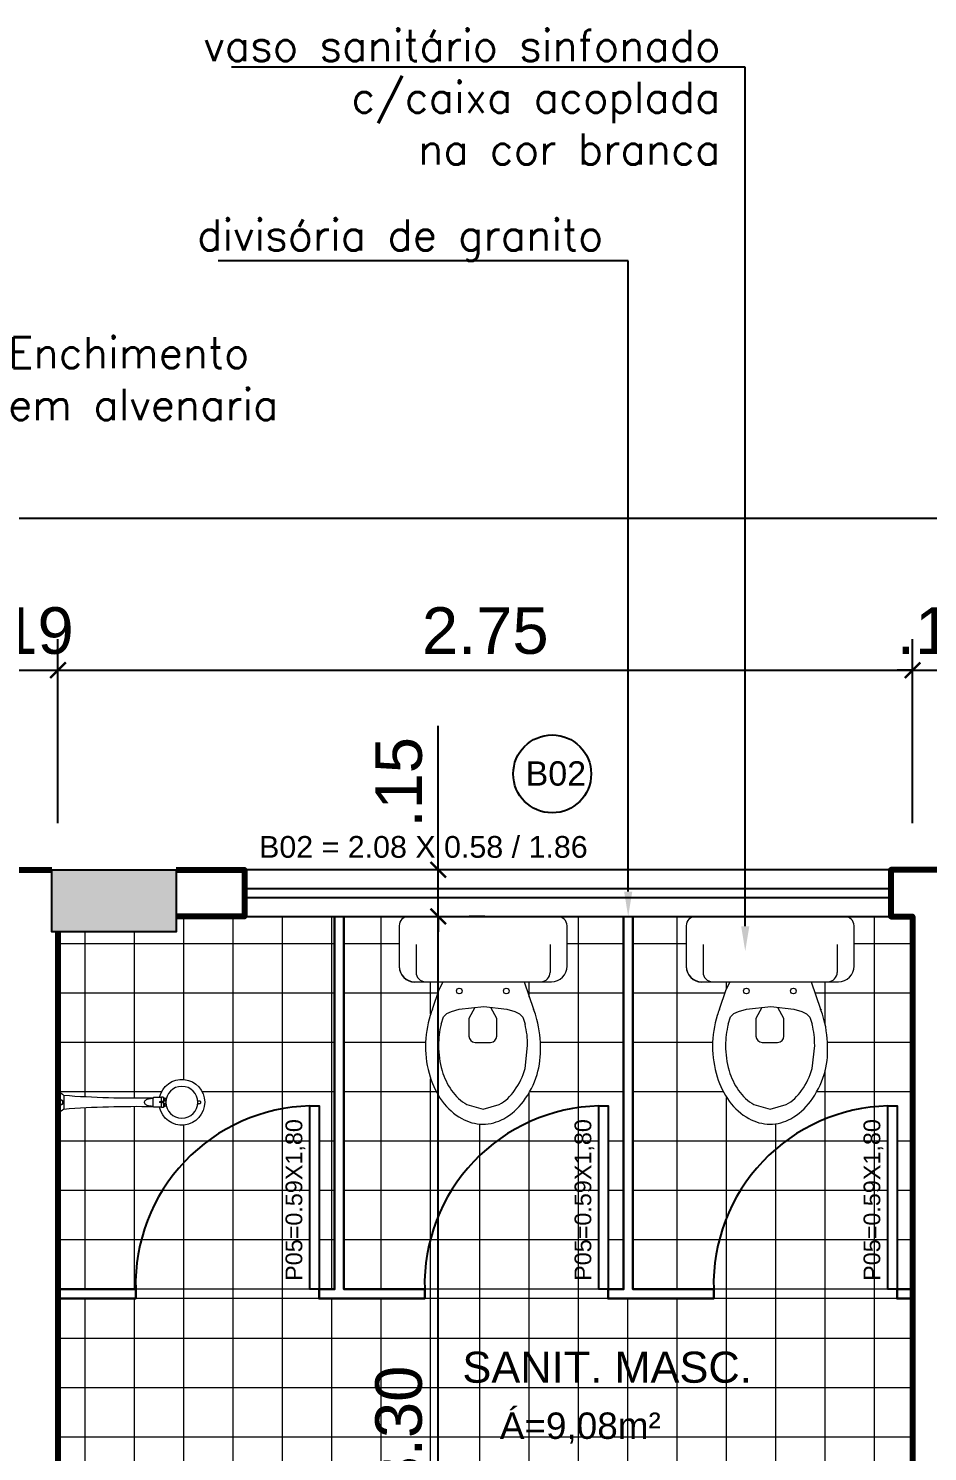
# Model space of a CAD drawing. Header units: metres. Extents: x -15851 to -15710, y 6781 to 6850.
# Drawn here: x -15802.952 to -15800.058, y 6804.295 to 6808.876 of the extents above; entities that cross this region are included whole.
import ezdxf
from ezdxf import colors
from ezdxf.entities.mleader import LeaderData, LeaderLine
from ezdxf.math import Vec2, Vec3

# ---------------------------------------------------------------- set-up
doc = ezdxf.new("R2010")
doc.units = ezdxf.units.M
for name, color, linetype in [('ARCO', 1, 'Continuous'), ('ESQUADRIAS', 2, 'Continuous'), ('pilares', 253, 'Continuous'), ('TEXTO', 7, 'Continuous'), ('Texto Esquadrias', 7, 'Continuous')]:
    doc.layers.add(name, color=color, linetype=linetype)
for name, color, linetype, lineweight in [('cota', 18, 'Continuous', 9), ('hachura interna', 49, 'Continuous', 9), ('Linha 1', 1, 'Continuous', 13), ('linha2', 2, 'Continuous', 20), ('linha3', 3, 'Continuous', 30), ('parede', 8, 'Continuous', 80), ('PISO', 8, 'Continuous', 13)]:
    doc.layers.add(name, color=color, linetype=linetype, lineweight=lineweight)
doc.styles.add('AMBI', font='arial.ttf')
doc.styles.add('arial', font='arial.ttf')
doc.styles.add('romans', font='romans.shx')
doc.dimstyles.new('1-50', dxfattribs={"dimtxt": 0.15, "dimasz": 0.05, "dimexe": 0.1, "dimexo": 0.15, "dimgap": 0.05, "dimtad": 1, "dimzin": 4, "dimdsep": 46, "dimtxsty": 'arial', "dimblk": 'ARCHTICK', "dimcen": 0, "dimdle": 0.08, "dimclrd": 256, "dimclre": 256, "dimclrt": 256, "dimadec": 1, "dimazin": 0, "dimtfac": 1, "dimtix": 1, "dimtmove": 0, "dimatfit": 0, "dimldrblk": 'ARCHTICK', "dimfxl": 1, "dimtolj": 1, "dimarcsym": 0})

# ---------------------------------------------------------------- blocks, each defined once
blk = doc.blocks.new('vaso06')
at = {"linetype": 'Continuous'}
for p, q in [((6.38, 24.29), (6.38, 11.29)), ((57.38, 27.29), (9.38, 27.29)), ((60.38, 11.29), (60.38, 24.29)), ((11.79, 18.21), (11.79, 9.29)), ((54.96, 18.21), (54.96, 9.29)), ((11.38, 6.29), (55.38, 6.29)), ((30.7, -2.03), (28.79, -5.57)), ((37.79, -5.57), (35.84, -2.03)), ((28.79, -5.57), (28.8, -11.27)), ((37.79, -11.27), (37.79, -5.57)), ((30.8, -13.27), (35.79, -13.27))]:
    blk.add_line(p, q, dxfattribs=at)
for points in [[(17.06, -2.57), (19.26, 3.75), (20.56, 6.22), (46.56, 6.22), (49.63, -2.57), (49.76, -2.92)], [(19.88, -7.34), (20.64, -5.03), (21.73, -3.92), (23.19, -3.27), (25.73, -2.57), (33.64, -1.72), (41.03, -2.57), (43.57, -3.33), (45.11, -4.1), (46.12, -5.18), (46.88, -7.34)]]:
    blk.add_lwpolyline(points, dxfattribs=at)
for points in [[(17.06, -2.57, 0.020611), (16.35, -4.58, 0.074253), (14.85, -14.47, 0.074253), (16.32, -24.37, 0.084945), (20.24, -32.2, 0.106299), (26.53, -37.78, 0.128642), (33.29, -39.57, 0.128642)], [(33.29, -39.57, 0.128642), (40.06, -37.81, 0.106299), (46.37, -32.25, 0.084945), (50.73, -23.62, 0.089952), (51.82, -14.54, 0.074253), (50.36, -4.64, 0.021192), (49.63, -2.57, 0.106299)], [(19.88, -7.34, 0.060521), (19.03, -14.29, 0.070874), (20.19, -22.38, 0.082468), (23.24, -28.73, 0.106817), (28.18, -33.29), (33.38, -34.71)], [(33.38, -34.71), (38.58, -33.29, 0.106817), (43.52, -28.73, 0.082468), (46.89, -21.7), (47.72, -14.29, 0.060521), (46.88, -7.34, 0.04535)]]:
    blk.add_lwpolyline(points, format="xyb", dxfattribs=at)
for centre in [(25.73, 3.29), (40.85, 3.29)]:
    blk.add_circle(centre, 0.912, dxfattribs=at)
for centre, radius, start, end in [((9.38, 24.29), 3, 90, 180), ((57.38, 24.29), 3, 0, 90), ((11.38, 11.29), 5, 180, 270), ((11.38, 11.15), 5, 180, 270), ((14.79, 9.29), 3, 180, 270), ((51.96, 9.29), 3, 270, 0), ((55.38, 11.29), 5, 270, 0), ((30.8, -11.27), 2, 180.0369, 270), ((35.79, -11.27), 2, 270, 0)]:
    blk.add_arc(centre, radius, start, end, dxfattribs=at)
blk = doc.blocks.new('LKASJDÇ')
for p, q in [((-16165.336, 7047.456), (-16165.499, 7047.456)), ((-16165.471, 7047.409), (-16165.362, 7047.409)), ((-16165.383, 7046.68), (-16165.451, 7046.68)), ((-16165.42, 7046.612), (-16165.456, 7046.612)), ((-16165.452, 7046.594), (-16165.433, 7046.594)), ((-16165.447, 7046.585), (-16165.433, 7046.585)), ((-16165.433, 7046.596), (-16165.401, 7046.596)), ((-16165.433, 7046.575), (-16165.433, 7046.596)), ((-16165.427, 7046.575), (-16165.427, 7046.596)), ((-16165.42, 7046.596), (-16165.42, 7046.626)), ((-16165.42, 7046.626), (-16165.414, 7046.626)), ((-16165.414, 7046.596), (-16165.414, 7046.626)), ((-16165.378, 7046.612), (-16165.414, 7046.612)), ((-16165.407, 7046.575), (-16165.407, 7046.596)), ((-16165.407, 7046.575), (-16165.407, 7046.596)), ((-16165.401, 7046.575), (-16165.401, 7046.596)), ((-16165.401, 7046.594), (-16165.381, 7046.594)), ((-16165.401, 7046.585), (-16165.386, 7046.585))]:
    blk.add_line(p, q)
for points in [[(-16165.447, 7046.572), (-16165.447, 7046.585), (-16165.45, 7046.585), (-16165.452, 7046.587), (-16165.452, 7046.587), (-16165.452, 7046.594), (-16165.457, 7046.594), (-16165.459, 7046.596), (-16165.459, 7046.596), (-16165.459, 7046.61), (-16165.457, 7046.612), (-16165.457, 7046.612), (-16165.456, 7046.612), (-16165.456, 7046.675), (-16165.451, 7046.68), (-16165.451, 7046.68), (-16165.451, 7046.68)], [(-16165.383, 7046.68), (-16165.383, 7046.683), (-16165.383, 7046.686), (-16165.383, 7046.69), (-16165.383, 7046.693), (-16165.384, 7046.696), (-16165.384, 7046.7), (-16165.385, 7046.704), (-16165.385, 7046.708), (-16165.386, 7046.712), (-16165.388, 7046.717), (-16165.389, 7046.722), (-16165.392, 7046.727), (-16165.394, 7046.732), (-16165.398, 7046.738), (-16165.402, 7046.743), (-16165.408, 7046.747), (-16165.414, 7046.749), (-16165.42, 7046.749), (-16165.426, 7046.747), (-16165.431, 7046.743), (-16165.435, 7046.738), (-16165.439, 7046.732), (-16165.442, 7046.727), (-16165.444, 7046.722), (-16165.445, 7046.717), (-16165.447, 7046.712), (-16165.448, 7046.708), (-16165.449, 7046.704), (-16165.449, 7046.7), (-16165.45, 7046.696), (-16165.45, 7046.693), (-16165.45, 7046.69), (-16165.45, 7046.686), (-16165.451, 7046.683), (-16165.451, 7046.68)], [(-16165.386, 7046.572), (-16165.386, 7046.585), (-16165.383, 7046.585), (-16165.381, 7046.587), (-16165.381, 7046.587), (-16165.381, 7046.594), (-16165.376, 7046.594), (-16165.374, 7046.596), (-16165.374, 7046.596), (-16165.374, 7046.61), (-16165.376, 7046.612), (-16165.376, 7046.612), (-16165.378, 7046.612), (-16165.378, 7046.675), (-16165.383, 7046.68), (-16165.383, 7046.68)], [(-16165.432, 7046.316), (-16165.428, 7046.31), (-16165.428, 7046.31)], [(-16165.401, 7046.316), (-16165.405, 7046.31), (-16165.405, 7046.31)], [(-16165.428, 7046.31), (-16165.428, 7046.299), (-16165.423, 7046.293), (-16165.423, 7046.293), (-16165.411, 7046.293), (-16165.405, 7046.299), (-16165.405, 7046.299), (-16165.405, 7046.31)]]:
    blk.add_lwpolyline(points)
for centre, radius in [((-16165.417, 7047.432), 0.02), ((-16165.417, 7047.432), 0.0163), ((-16165.417, 7046.445), 0.13)]:
    blk.add_circle(centre, radius)
for centre, radius, start, end in [((-16165.441, 7047.458), 0.0574, 181.995, 238.143), ((-16173.134, 7046.83), 7.684, 358.882, 4.3179), ((-16157.7, 7046.83), 7.684, 175.682, 181.118), ((-16165.393, 7047.458), 0.0574, 301.857, 358.005), ((-16165.417, 7046.445), 0.187, 102.115, 77.8852)]:
    blk.add_arc(centre, radius, start, end)
blk = doc.blocks.new('_ArchTick')
at = {"color": 0, "linetype": 'ByBlock', "const_width": 0.15}
blk.add_lwpolyline([(-0.5, -0.5), (0.5, 0.5)], dxfattribs=at)
blk = doc.blocks.new('*D57')
at = {"layer": 'cota', "lineweight": -2, "transparency": 16777216}
for p, q in [((-15803.0466, 6806.3175), (-15803.0466, 6806.9103)), ((-15802.8566, 6806.3175), (-15802.8566, 6806.9103)), ((-15803.0466, 6806.8103), (-15803.0966, 6806.8103)), ((-15803.0466, 6806.8103), (-15802.8566, 6806.8103)), ((-15802.8566, 6806.8103), (-15802.8066, 6806.8103))]:
    blk.add_line(p, q, dxfattribs=at)
at = {"layer": 'Defpoints', "color": 0, "transparency": 16777216}
for p in [(-15802.8566, 6806.8103), (-15803.0466, 6806.1675), (-15802.8566, 6806.1675)]:
    blk.add_point(p, dxfattribs=at)
at = {"layer": 'cota', "lineweight": -2, "transparency": 16777216, "xscale": 0.05, "yscale": 0.05, "zscale": 0.05}
blk.add_blockref('_ArchTick', (-15803.0466, 6806.8103), dxfattribs=at)
at = {"layer": 'cota', "lineweight": -2, "transparency": 16777216, "xscale": 0.05, "yscale": 0.05, "zscale": 0.05, "rotation": 180}
blk.add_blockref('_ArchTick', (-15802.8566, 6806.8103), dxfattribs=at)
at = {"layer": 'cota', "transparency": 16777216, "insert": (-15802.9516, 6806.9368), "char_height": 0.15, "attachment_point": 5, "style": 'arial'}
blk.add_mtext('\\A1;.19', dxfattribs=at)
blk = doc.blocks.new('*D58')
at = {"layer": 'cota', "lineweight": -2, "transparency": 16777216}
for p, q in [((-15802.8566, 6806.3175), (-15802.8566, 6806.9103)), ((-15800.1066, 6806.3175), (-15800.1066, 6806.9103)), ((-15802.9366, 6806.8103), (-15800.0266, 6806.8103))]:
    blk.add_line(p, q, dxfattribs=at)
at = {"layer": 'Defpoints', "color": 0, "transparency": 16777216}
for p in [(-15800.1066, 6806.8103), (-15802.8566, 6806.1675), (-15800.1066, 6806.1675)]:
    blk.add_point(p, dxfattribs=at)
at = {"layer": 'cota', "lineweight": -2, "transparency": 16777216, "xscale": 0.05, "yscale": 0.05, "zscale": 0.05, "rotation": 180}
blk.add_blockref('_ArchTick', (-15802.8566, 6806.8103), dxfattribs=at)
at = {"layer": 'cota', "lineweight": -2, "transparency": 16777216, "xscale": 0.05, "yscale": 0.05, "zscale": 0.05}
blk.add_blockref('_ArchTick', (-15800.1066, 6806.8103), dxfattribs=at)
at = {"layer": 'cota', "transparency": 16777216, "insert": (-15801.4816, 6806.9368), "char_height": 0.15, "attachment_point": 5, "style": 'arial'}
blk.add_mtext('\\A1;2.75', dxfattribs=at)
blk = doc.blocks.new('*D59')
at = {"layer": 'cota', "lineweight": -2, "transparency": 16777216}
for p, q in [((-15800.1066, 6806.3175), (-15800.1066, 6806.9103)), ((-15799.9166, 6806.3175), (-15799.9166, 6806.9103)), ((-15800.1066, 6806.8103), (-15800.1566, 6806.8103)), ((-15800.1066, 6806.8103), (-15799.9166, 6806.8103)), ((-15799.9166, 6806.8103), (-15799.8666, 6806.8103))]:
    blk.add_line(p, q, dxfattribs=at)
at = {"layer": 'Defpoints', "color": 0, "transparency": 16777216}
for p in [(-15799.9166, 6806.8103), (-15800.1066, 6806.1675), (-15799.9166, 6806.1675)]:
    blk.add_point(p, dxfattribs=at)
at = {"layer": 'cota', "lineweight": -2, "transparency": 16777216, "xscale": 0.05, "yscale": 0.05, "zscale": 0.05}
blk.add_blockref('_ArchTick', (-15800.1066, 6806.8103), dxfattribs=at)
at = {"layer": 'cota', "lineweight": -2, "transparency": 16777216, "xscale": 0.05, "yscale": 0.05, "zscale": 0.05, "rotation": 180}
blk.add_blockref('_ArchTick', (-15799.9166, 6806.8103), dxfattribs=at)
at = {"layer": 'cota', "transparency": 16777216, "insert": (-15800.0116, 6806.9368), "char_height": 0.15, "attachment_point": 5, "style": 'arial'}
blk.add_mtext('\\A1;.19', dxfattribs=at)
blk = doc.blocks.new('*D63')
at = {"layer": 'cota', "lineweight": -2, "transparency": 16777216}
for p, q in [((-15817.1466, 6806.3175), (-15817.1466, 6807.3999)), ((-15792.9866, 6806.3175), (-15792.9866, 6807.3999)), ((-15817.2266, 6807.2999), (-15792.9066, 6807.2999))]:
    blk.add_line(p, q, dxfattribs=at)
at = {"layer": 'Defpoints', "color": 0, "transparency": 16777216}
for p in [(-15792.9866, 6807.2999), (-15817.1466, 6806.1675), (-15792.9866, 6806.1675)]:
    blk.add_point(p, dxfattribs=at)
at = {"layer": 'cota', "lineweight": -2, "transparency": 16777216, "xscale": 0.05, "yscale": 0.05, "zscale": 0.05, "rotation": 180}
blk.add_blockref('_ArchTick', (-15817.1466, 6807.2999), dxfattribs=at)
at = {"layer": 'cota', "lineweight": -2, "transparency": 16777216, "xscale": 0.05, "yscale": 0.05, "zscale": 0.05}
blk.add_blockref('_ArchTick', (-15792.9866, 6807.2999), dxfattribs=at)
at = {"layer": 'cota', "transparency": 16777216, "insert": (-15805.0666, 6807.4265), "char_height": 0.15, "attachment_point": 5, "style": 'arial'}
blk.add_mtext('\\A1;24.16', dxfattribs=at)
blk = doc.blocks.new('*D122')
at = {"layer": 'cota', "lineweight": -2, "transparency": 16777216}
for p, q in [((-15801.6329, 6802.6375), (-15801.6329, 6806.0975)), ((-15801.7829, 6806.0175), (-15801.7329, 6806.0175)), ((-15801.7829, 6802.7175), (-15801.7329, 6802.7175))]:
    blk.add_line(p, q, dxfattribs=at)
at = {"layer": 'Defpoints', "color": 0, "transparency": 16777216}
for p in [(-15801.6329, 6806.0175), (-15801.6329, 6806.0175), (-15801.6329, 6802.7175)]:
    blk.add_point(p, dxfattribs=at)
at = {"layer": 'cota', "lineweight": -2, "transparency": 16777216, "xscale": 0.05, "yscale": 0.05, "zscale": 0.05}
for p, rotation in [((-15801.6329, 6806.0175), 90), ((-15801.6329, 6802.7175), 270)]:
    blk.add_blockref('_ArchTick', p, dxfattribs=dict(at, rotation=rotation))
at = {"layer": 'cota', "transparency": 16777216, "insert": (-15801.7596, 6804.3675), "char_height": 0.15, "attachment_point": 5, "rotation": 90, "style": 'arial'}
blk.add_mtext('\\A1;3.30', dxfattribs=at)
blk = doc.blocks.new('*D123')
at = {"layer": 'cota', "lineweight": -2, "transparency": 16777216}
for p, q in [((-15801.6329, 6806.1675), (-15801.6329, 6806.6314)), ((-15801.6329, 6806.0175), (-15801.6329, 6806.1675)), ((-15801.4829, 6806.1675), (-15801.5329, 6806.1675)), ((-15801.6329, 6806.0175), (-15801.6329, 6805.9675)), ((-15801.4829, 6806.0175), (-15801.5329, 6806.0175))]:
    blk.add_line(p, q, dxfattribs=at)
at = {"layer": 'Defpoints', "color": 0, "transparency": 16777216}
for p in [(-15801.6329, 6806.1675), (-15801.6329, 6806.1675), (-15801.6329, 6806.0175)]:
    blk.add_point(p, dxfattribs=at)
at = {"layer": 'cota', "lineweight": -2, "transparency": 16777216, "xscale": 0.05, "yscale": 0.05, "zscale": 0.05}
for p, rotation in [((-15801.6329, 6806.1675), 270), ((-15801.6329, 6806.0175), 90)]:
    blk.add_blockref('_ArchTick', p, dxfattribs=dict(at, rotation=rotation))
at = {"layer": 'cota', "transparency": 16777216, "insert": (-15801.7595, 6806.4494), "char_height": 0.15, "attachment_point": 5, "rotation": 90, "style": 'arial'}
blk.add_mtext('\\A1;.15', dxfattribs=at)

msp = doc.modelspace()

# ---------------------------------------------------------------- hatches: boundary and pattern name
at = {"layer": 'hachura interna'}
h = msp.add_hatch(dxfattribs=at)
h.set_pattern_fill('NET', color=256, scale=0.05)
h.paths.add_polyline_path([(-15800.1066, 6804.7875), (-15800.1566, 6804.7875), (-15800.7466, 6804.7875), (-15801.0866, 6804.7875), (-15801.6766, 6804.7875), (-15802.0166, 6804.7875), (-15802.6066, 6804.7875), (-15802.8566, 6804.7875), (-15802.8566, 6803.2375), (-15801.3766, 6803.2375), (-15801.3766, 6802.7175), (-15801.1416, 6802.7175), (-15800.3216, 6802.7175), (-15800.1066, 6802.7175)])
h.paths.add_polyline_path([(-15801.9666, 6806.0175), (-15802.2566, 6806.0175), (-15802.4766, 6806.0175), (-15802.4766, 6805.9675), (-15802.8566, 6805.9675), (-15802.8566, 6805.4514, -0.252282), (-15802.838, 6805.4406, 0.023581), (-15802.5525, 6805.4325), (-15802.5501, 6805.4333), (-15802.5487, 6805.4347), (-15802.5303, 6805.4347, -9.503027), (-15802.5303, 6805.404), (-15802.5507, 6805.404), (-15802.5507, 6805.4057, 0.023754), (-15802.8383, 6805.3977, -0.246562), (-15802.8566, 6805.3873), (-15802.8566, 6804.8175), (-15802.6066, 6804.8175, -0.414214), (-15802.0466, 6805.4075), (-15802.0166, 6805.4075), (-15802.0166, 6804.8175), (-15801.9666, 6804.8175)])
h.paths.add_polyline_path([(-15801.659, 6805.6987, -0.020611), (-15801.6518, 6805.7189), (-15801.6299, 6805.782), (-15801.6165, 6805.8075), (-15801.7087, 6805.8075, -0.414214), (-15801.7587, 6805.8575), (-15801.7587, 6805.9875, -0.414214), (-15801.7287, 6806.0175), (-15801.9366, 6806.0175), (-15801.9366, 6804.8175), (-15801.6766, 6804.8175, -0.414214), (-15801.1166, 6805.4075), (-15801.0866, 6805.4075), (-15801.0866, 6804.8175), (-15801.0366, 6804.8175), (-15801.0366, 6806.0175), (-15801.2487, 6806.0175, -0.414214), (-15801.2187, 6805.9875), (-15801.2187, 6805.8575, -0.414214), (-15801.2687, 6805.8075), (-15801.3571, 6805.8075), (-15801.3262, 6805.7189, -0.021192), (-15801.3189, 6805.6981, -0.074253), (-15801.3043, 6805.5992, -0.089952), (-15801.3151, 6805.5084, -0.084945), (-15801.3587, 6805.4221, -0.106299), (-15801.4219, 6805.3665, -0.128642), (-15801.4895, 6805.3489, -0.128642), (-15801.5571, 6805.3667, -0.106299), (-15801.6201, 6805.4225, -0.084945), (-15801.6593, 6805.5008, -0.074253), (-15801.6739, 6805.5998, -0.074253)])
h.paths.add_polyline_path([(-15800.7352, 6805.6987, -0.020611), (-15800.7281, 6805.7189), (-15800.7061, 6805.782), (-15800.6927, 6805.8075), (-15800.7849, 6805.8075, -0.414214), (-15800.8349, 6805.8575), (-15800.8349, 6805.9875, -0.414214), (-15800.8049, 6806.0175), (-15801.0066, 6806.0175), (-15801.0066, 6804.8175), (-15800.7466, 6804.8175, -0.414214), (-15800.1866, 6805.4075), (-15800.1566, 6805.4075), (-15800.1566, 6804.8175), (-15800.1066, 6804.8175), (-15800.1066, 6806.0175), (-15800.1766, 6806.0175), (-15800.3249, 6806.0175, -0.414214), (-15800.2949, 6805.9875), (-15800.2949, 6805.8575, -0.414214), (-15800.3449, 6805.8075), (-15800.4333, 6805.8075), (-15800.4024, 6805.7189, -0.021192), (-15800.3951, 6805.6981, -0.074253), (-15800.3805, 6805.5992, -0.089952), (-15800.3914, 6805.5084, -0.084945), (-15800.435, 6805.4221, -0.106299), (-15800.4981, 6805.3665, -0.128642), (-15800.5658, 6805.3489, -0.128642), (-15800.6333, 6805.3667, -0.106299), (-15800.6963, 6805.4225, -0.084945), (-15800.7355, 6805.5008, -0.074253), (-15800.7501, 6805.5998, -0.074253)])
h.paths.add_polyline_path([(-15800.1866, 6805.4075, 0.414214), (-15800.7466, 6804.8175), (-15800.7466, 6804.7875), (-15800.1566, 6804.7875), (-15800.1566, 6804.8175), (-15800.1866, 6804.8175)])
h.paths.add_polyline_path([(-15801.1166, 6805.4075, 0.414214), (-15801.6766, 6804.8175), (-15801.6766, 6804.7875), (-15801.0866, 6804.7875), (-15801.0866, 6804.8175), (-15801.1166, 6804.8175)])
h.paths.add_polyline_path([(-15802.0466, 6805.4075, 0.414214), (-15802.6066, 6804.8175), (-15802.6066, 6804.7875), (-15802.0166, 6804.7875), (-15802.0166, 6804.8175), (-15802.0466, 6804.8175)])
h.paths.add_polyline_path([(-15800.1808, 6804.8251), (-15800.1808, 6805.3727), (-15800.2918, 6805.3727), (-15800.2918, 6804.8251)], flags=25)
h.paths.add_polyline_path([(-15801.1108, 6804.8251), (-15801.1108, 6805.3727), (-15801.2218, 6805.3727), (-15801.2218, 6804.8251)], flags=25)
h.paths.add_polyline_path([(-15802.0408, 6804.8251), (-15802.0408, 6805.3727), (-15802.1518, 6805.3727), (-15802.1518, 6804.8251)], flags=25)
at = {"layer": 'pilares'}
h = msp.add_hatch(color=256, dxfattribs=at)
h.paths.add_polyline_path([(-15792.9666, 6790.3875), (-15793.2666, 6790.3875), (-15793.2666, 6789.8875), (-15792.9666, 6789.8875)])
h.paths.add_polyline_path([(-15792.9666, 6796.4875), (-15793.2666, 6796.4875), (-15793.2666, 6795.9875), (-15792.9666, 6795.9875)])
h.paths.add_polyline_path([(-15792.9666, 6802.7175), (-15793.2666, 6802.7175), (-15793.2666, 6802.2175), (-15792.9666, 6802.2175)])
h.paths.add_polyline_path([(-15797.7466, 6802.7175), (-15798.0466, 6802.7175), (-15798.0466, 6802.2175), (-15797.7466, 6802.2175)])
h.paths.add_polyline_path([(-15797.7466, 6796.4875), (-15798.0466, 6796.4875), (-15798.0466, 6795.9875), (-15797.7466, 6795.9875)])
h.paths.add_polyline_path([(-15797.7466, 6790.3875), (-15798.0466, 6790.3875), (-15798.0466, 6789.8875), (-15797.7466, 6789.8875)])
h.paths.add_polyline_path([(-15797.8966, 6787.3375), (-15798.1966, 6787.3375), (-15798.1966, 6787.1375), (-15797.8966, 6787.1375)])
h.paths.add_polyline_path([(-15802.5266, 6787.3375), (-15802.8266, 6787.3375), (-15802.8266, 6787.1375), (-15802.5266, 6787.1375)])
h.paths.add_polyline_path([(-15805.2166, 6787.3375), (-15805.5166, 6787.3375), (-15805.5166, 6787.1375), (-15805.2166, 6787.1375)])
h.paths.add_polyline_path([(-15807.3066, 6790.3875), (-15807.6066, 6790.3875), (-15807.6066, 6789.8875), (-15807.3066, 6789.8875)])
h.paths.add_polyline_path([(-15812.0866, 6790.3875), (-15812.3866, 6790.3875), (-15812.3866, 6790.2375), (-15812.3866, 6789.8875), (-15812.0866, 6789.8875)])
h.paths.add_polyline_path([(-15816.8666, 6790.3875), (-15817.1666, 6790.3875), (-15817.1666, 6789.8875), (-15816.8666, 6789.8875)])
h.paths.add_polyline_path([(-15816.8666, 6796.4875), (-15817.1666, 6796.4875), (-15817.1666, 6795.9875), (-15816.8666, 6795.9875)])
h.paths.add_polyline_path([(-15812.0866, 6796.4875), (-15812.3866, 6796.4875), (-15812.3866, 6795.9875), (-15812.0866, 6795.9875)])
h.paths.add_polyline_path([(-15807.3066, 6796.4875), (-15807.6066, 6796.4875), (-15807.6066, 6795.9875), (-15807.3066, 6795.9875)])
h.paths.add_polyline_path([(-15802.5266, 6796.4875), (-15802.8266, 6796.4875), (-15802.8266, 6795.9875), (-15802.5266, 6795.9875)])
h.paths.add_polyline_path([(-15800.0766, 6800.7375), (-15800.3766, 6800.7375), (-15800.3766, 6800.5375), (-15800.0766, 6800.5375)])
h.paths.add_polyline_path([(-15802.6416, 6802.7175), (-15802.9416, 6802.7175), (-15802.9416, 6802.2175), (-15802.6416, 6802.2175)])
h.paths.add_polyline_path([(-15804.9166, 6800.7375), (-15805.2166, 6800.7375), (-15805.2166, 6800.5375), (-15804.9166, 6800.5375)])
h.paths.add_polyline_path([(-15809.7566, 6800.7375), (-15810.0566, 6800.7375), (-15810.0566, 6800.5375), (-15809.7566, 6800.5375)])
h.paths.add_polyline_path([(-15807.1116, 6802.7175), (-15807.4116, 6802.7175), (-15807.4116, 6802.2175), (-15807.1116, 6802.2175)])
h.paths.add_polyline_path([(-15812.0866, 6802.7175), (-15812.3866, 6802.7175), (-15812.3866, 6802.2175), (-15812.0866, 6802.2175)])
h.paths.add_polyline_path([(-15816.8666, 6802.7175), (-15817.1666, 6802.7175), (-15817.1666, 6802.2175), (-15816.8666, 6802.2175)])
h.paths.add_polyline_path([(-15811.7366, 6806.1675), (-15812.1366, 6806.1675), (-15812.1366, 6805.9675), (-15811.7366, 6805.9675)])
h.paths.add_polyline_path([(-15807.2566, 6806.1675), (-15807.6566, 6806.1675), (-15807.6566, 6805.9675), (-15807.2566, 6805.9675)])
h.paths.add_polyline_path([(-15802.4766, 6806.1675), (-15802.8766, 6806.1675), (-15802.8766, 6805.9675), (-15802.4766, 6805.9675)])
h.paths.add_polyline_path([(-15798.0066, 6806.1675), (-15798.4066, 6806.1675), (-15798.4066, 6805.9675), (-15798.0066, 6805.9675)])

# ---------------------------------------------------------------- linework, layer by layer
at = {"layer": 'ARCO', "color": 1}
for centre in [(-15802.0316, 6804.8325), (-15801.1016, 6804.8325), (-15800.1716, 6804.8325)]:
    msp.add_arc(centre, 0.5752, 91.4943, 181.4943, dxfattribs=at)
at = {"layer": 'ESQUADRIAS', "color": 1}
for p, q in [((-15800.1766, 6806.1675), (-15802.2566, 6806.1675)), ((-15802.2566, 6806.0175), (-15800.1766, 6806.0175))]:
    msp.add_line(p, q, dxfattribs=at)
at = {"layer": 'ESQUADRIAS', "linetype": 'ByBlock', "ltscale": 0.15}
msp.add_lwpolyline([(-15802.2566, 6806.1075), (-15800.1766, 6806.1075), (-15800.1766, 6806.0775), (-15802.2566, 6806.0775)], close=True, dxfattribs=at)
at = {"layer": 'ESQUADRIAS'}
for points in [[(-15802.0166, 6804.8175), (-15802.0466, 6804.8175), (-15802.0466, 6805.4075), (-15802.0166, 6805.4075)], [(-15801.0866, 6804.8175), (-15801.1166, 6804.8175), (-15801.1166, 6805.4075), (-15801.0866, 6805.4075)], [(-15800.1566, 6804.8175), (-15800.1866, 6804.8175), (-15800.1866, 6805.4075), (-15800.1566, 6805.4075)]]:
    msp.add_lwpolyline(points, close=True, dxfattribs=at)
at = {"layer": 'linha3', "color": 3}
for points in [[(-15801.9666, 6806.0175), (-15801.9666, 6804.8175), (-15802.0166, 6804.8175), (-15802.0166, 6804.7875), (-15801.6766, 6804.7875), (-15801.6766, 6804.8175), (-15801.9366, 6804.8175), (-15801.9366, 6806.0175)], [(-15802.8566, 6804.7875), (-15802.6066, 6804.7875), (-15802.6066, 6804.8175), (-15802.8566, 6804.8175)]]:
    msp.add_lwpolyline(points, dxfattribs=at)
at = {"layer": 'linha3'}
for points in [[(-15801.0066, 6806.0175), (-15801.0066, 6804.8175), (-15800.7466, 6804.8175), (-15800.7466, 6804.7875), (-15801.0866, 6804.7875), (-15801.0866, 6804.8175), (-15801.0366, 6804.8175), (-15801.0366, 6806.0175)], [(-15800.1066, 6804.7875), (-15800.1566, 6804.7875), (-15800.1566, 6804.8175), (-15800.1066, 6804.8175)]]:
    msp.add_lwpolyline(points, dxfattribs=at)
at = {"layer": 'parede'}
for points in [[(-15802.9416, 6802.5675), (-15803.8866, 6802.5675), (-15803.8866, 6802.7175), (-15803.0466, 6802.7175), (-15803.0466, 6806.0175), (-15803.3416, 6806.0175), (-15803.3416, 6806.1675), (-15802.8766, 6806.1675)], [(-15802.4766, 6806.1675), (-15802.2566, 6806.1675), (-15802.2566, 6806.0175), (-15802.4766, 6806.0175)], [(-15802.8566, 6805.9675), (-15802.8566, 6802.7175), (-15801.1416, 6802.7175), (-15801.1416, 6802.5675), (-15802.6416, 6802.5675)]]:
    msp.add_lwpolyline(points, dxfattribs=at)
msp.add_lwpolyline([(-15800.0516, 6801.7975), (-15800.0516, 6802.5675), (-15799.1966, 6802.5675), (-15799.1966, 6802.7175), (-15799.9166, 6802.7175), (-15799.9166, 6806.0175), (-15799.8666, 6806.0175), (-15799.8666, 6806.1675), (-15800.1766, 6806.1675), (-15800.1766, 6806.0175), (-15800.1066, 6806.0175), (-15800.1066, 6802.7175), (-15800.3216, 6802.7175), (-15800.3216, 6802.5675), (-15800.2016, 6802.5675), (-15800.2016, 6801.7975)], close=True, dxfattribs=at)
at = {"layer": 'pilares'}
msp.add_lwpolyline([(-15802.8766, 6806.1675), (-15802.4766, 6806.1675), (-15802.4766, 6805.9675), (-15802.8766, 6805.9675)], close=True, dxfattribs=at)
at = {"layer": 'PISO'}
for p, q in [((-15802.0166, 6804.7875), (-15802.6066, 6804.7875)), ((-15801.0866, 6804.7875), (-15801.6766, 6804.7875)), ((-15800.1566, 6804.7875), (-15800.7466, 6804.7875))]:
    msp.add_line(p, q, dxfattribs=at)
at = {"layer": 'Texto Esquadrias'}
msp.add_circle((-15801.2663, 6806.4764), 0.1254, dxfattribs=at)

# ---------------------------------------------------------------- block references
at = {"layer": 'linha2', "xscale": 0.01, "yscale": 0.01, "zscale": 0.01}
for p in [(-15801.8224, 6805.7446), (-15800.8987, 6805.7446)]:
    msp.add_blockref('vaso06', p, dxfattribs=at)
at = {"layer": 'linha2', "xscale": -0.3942657916562852, "yscale": 0.3942657916562852, "zscale": 0.3942657916562852, "rotation": 90}
msp.add_blockref('LKASJDÇ', (-13024.2859, 431.9483), dxfattribs=at)

# ---------------------------------------------------------------- texts
at = {"layer": 'TEXTO', "style": 'AMBI'}
for s, height, p in [('SANIT. MASC.', 0.1, (-15801.5552, 6804.5164)), ('Á=9,08m²', 0.085, (-15801.4348, 6804.3356))]:
    msp.add_text(s, height=height, dxfattribs=at).set_placement(p)
at = {"layer": 'Texto Esquadrias', "style": 'AMBI'}
for s, insert, char_height, width, attachment_point in [('B02', (-15801.3518, 6806.5169), 0.07833, 1.166286, 1), ('B02 = 2.08 X 0.58 / 1.86', (-15801.1521, 6806.2054), 0.07, 1.100632, 9)]:
    msp.add_mtext(s, dxfattribs=dict(at, insert=insert, char_height=char_height, width=width, attachment_point=attachment_point))
at = {"layer": 'Texto Esquadrias', "char_height": 0.053839, "width": 0.565898, "attachment_point": 1, "rotation": 90, "style": 'AMBI'}
for insert in [(-15802.1243, 6804.8444), (-15801.1943, 6804.8444), (-15800.2643, 6804.8444)]:
    msp.add_mtext('P05=0.59X1,80', dxfattribs=dict(at, insert=insert))

# ---------------------------------------------------------------- dimensions: what is measured, and where the dimension line sits
at = {"layer": 'cota'}
for base, p1, p2, picture, middle in [((-15792.9866, 6807.2999), (-15817.1466, 6806.1675), (-15792.9866, 6806.1675), '*D63', (-15805.0666, 6807.4265)), ((-15802.8566, 6806.8103), (-15803.0466, 6806.1675), (-15802.8566, 6806.1675), '*D57', (-15802.9516, 6806.9368)), ((-15800.1066, 6806.8103), (-15802.8566, 6806.1675), (-15800.1066, 6806.1675), '*D58', (-15801.4816, 6806.9368)), ((-15799.9166, 6806.8103), (-15800.1066, 6806.1675), (-15799.9166, 6806.1675), '*D59', (-15800.0116, 6806.9368))]:
    dim = msp.add_linear_dim(base=base, p1=p1, p2=p2, dimstyle='1-50', dxfattribs=at)
    dim.commit()
    dim.dimension.update_dxf_attribs({"geometry": picture, "text_midpoint": middle})
dim = msp.add_linear_dim(base=(-15801.6329, 6806.1675), p1=(-15801.6329, 6806.0175), p2=(-15801.6329, 6806.1675), angle=90, dimstyle='1-50', dxfattribs=at)
dim.commit()
dim.dimension.update_dxf_attribs({"geometry": '*D123', "text_midpoint": (-15801.6329, 6806.4494), "dimtype": 160})
dim = msp.add_linear_dim(base=(-15801.6329, 6806.0175), p1=(-15801.6329, 6802.7175), p2=(-15801.6329, 6806.0175), angle=90, dimstyle='1-50', dxfattribs=at)
dim.commit()
dim.dimension.update_dxf_attribs({"geometry": '*D122', "text_midpoint": (-15801.7596, 6804.3675)})

# ---------------------------------------------------------------- leaders
at = {"layer": 'Linha 1'}
ml = msp.add_multileader_mtext('Standard', dxfattribs=at)
ml.set_content('vaso sanitário sinfonado\\Pc/caixa acoplada\\Pna cor branca', color=2, style='romans')
ml.set_leader_properties(color=1)
ml.build(insert=Vec2(0, 0))
ml.multileader.update_dxf_attribs({"text_right_attachment_type": 6, "dogleg_length": 3, "arrow_head_size": 0.08})
ctx = ml.context
ctx.base_point, ctx.char_height, ctx.arrow_head_size, ctx.landing_gap_size, ctx.plane_origin = Vec3(-15802.6464, 6808.8213), 0.1, 0.08, 0.05, Vec3(-15800.645, 6805.9059)
ctx.right_attachment, ctx.text_align_type = 6, 2
notes = []
notes.append((ctx, [(0, (1, 1, 0), (-15800.645, 6808.7513), (-1, 0), 0.03, [(0, [(-15800.645, 6805.9059)], 0, [])])]))
ctx.mtext.insert, ctx.mtext.alignment, ctx.mtext.flow_direction = Vec3(-15800.725, 6808.8713), 3, 5
ml = msp.add_multileader_mtext('Standard', dxfattribs=at)
ml.set_content('divisória de granito', color=2, style='romans')
ml.set_leader_properties(color=1)
ml.build(insert=Vec2(0, 0))
ml.multileader.update_dxf_attribs({"text_right_attachment_type": 6, "dogleg_length": 3, "arrow_head_size": 0.08})
ctx = ml.context
ctx.base_point, ctx.char_height, ctx.arrow_head_size, ctx.landing_gap_size, ctx.plane_origin = Vec3(-15802.6231, 6808.1947), 0.1, 0.08, 0.05, Vec3(-15801.0217, 6806.0175)
ctx.right_attachment, ctx.text_align_type = 6, 2
notes.append((ctx, [(0, (1, 1, 0), (-15801.0217, 6808.128), (-1, 0), 0.03, [(0, [(-15801.0217, 6806.0175)], 0, [])])]))
ctx.mtext.insert, ctx.mtext.alignment, ctx.mtext.flow_direction = Vec3(-15801.1017, 6808.2613), 3, 5
ml = msp.add_multileader_mtext('Standard', dxfattribs=at)
ml.set_content('Enchimento \\Pem alvenaria', color=2, style='romans')
ml.set_leader_properties(color=1)
ml.build(insert=Vec2(0, 0))
ml.multileader.update_dxf_attribs({"text_right_attachment_type": 6, "dogleg_length": 3, "arrow_head_size": 0.08})
ctx = ml.context
ctx.base_point, ctx.char_height, ctx.arrow_head_size, ctx.landing_gap_size, ctx.plane_origin = Vec3(-15803.0666, 6807.8322), 0.1, 0.08, 0.05, Vec3(-15803.0966, 6806.0175)
ctx.right_attachment = 6
notes.append((ctx, [(0, (1, 1, 0), (-15803.0966, 6807.8322), (1, 0), 0.03, [(0, [(-15803.0966, 6806.0175)], 0, [])])]))
ctx.mtext.insert, ctx.mtext.width, ctx.mtext.flow_direction = Vec3(-15803.0166, 6807.8822), 2.627266, 5
for ctx, leaders in notes:
    for number, flags, end, landing, length, lines in leaders:
        leader = LeaderData()
        leader.index, (leader.has_last_leader_line, leader.has_dogleg_vector, leader.attachment_direction) = number, flags
        leader.last_leader_point, leader.dogleg_vector, leader.dogleg_length = Vec3(end), Vec3(landing), length
        for number, points, colour, breaks in lines:
            line = LeaderLine()
            line.index, line.vertices, line.color, line.breaks = number, Vec3.list(points), colors.encode_raw_color(colour), breaks
            leader.lines.append(line)
        ctx.leaders.append(leader)

doc.saveas('drawing.dxf')
